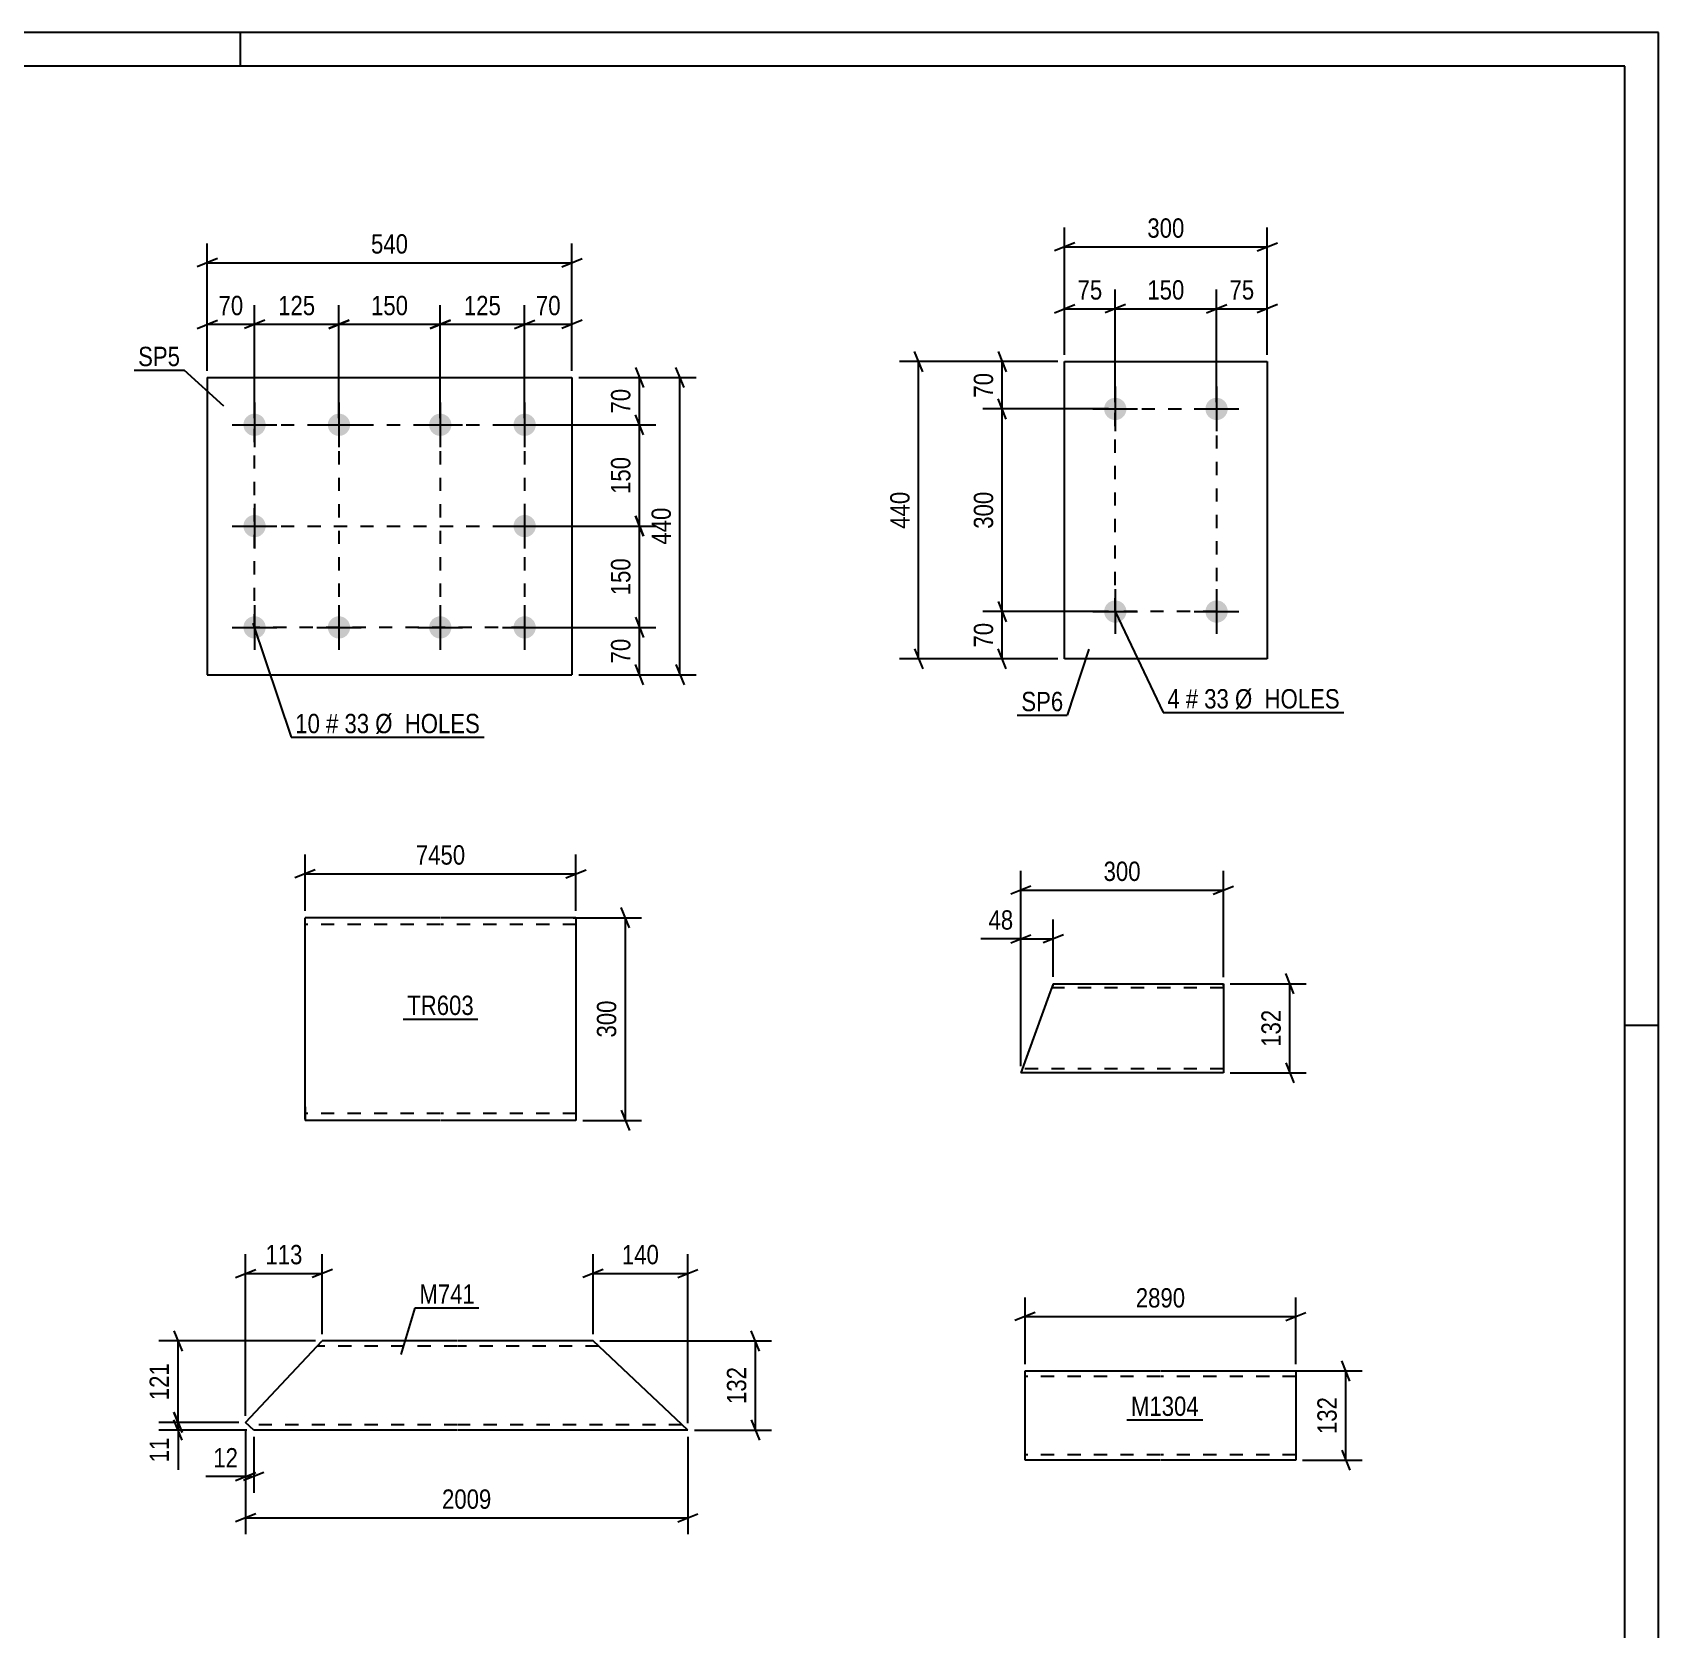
# Model space of a CAD drawing. Header units: millimetres. Extents: x 0 to 841, y 0 to 594.
# Drawn here: x 600.2 to 841, y 357.6 to 594 of the extents above; entities that cross this region are included whole.
import ezdxf

# ---------------------------------------------------------------- set-up
doc = ezdxf.new("R2010")
doc.units = ezdxf.units.MM
doc.linetypes.add('DXK_LINE_DOT2', pattern=[3.9198, 1.9599, -1.9599])
doc.styles.add('Arial Narrow', font='ARIALN.TTF', dxfattribs={"height": 0.2})

# ---------------------------------------------------------------- blocks, each defined once
blk = doc.blocks.new('Unknown-761543086-1133')
at = {"color": 5, "linetype": 'Continuous'}
for p, q in [((841, 594), (0, 594)), ((631, 589), (631, 594)), ((841, 0), (841, 594)), ((836, 589), (5, 589)), ((836, 5), (836, 589)), ((841, 447), (836, 447))]:
    blk.add_line(p, q, dxfattribs=at)
blk = doc.blocks.new('Part-761543086-9451 - 9450')
at = {"color": 2, "linetype": 'Continuous'}
for p, q in [((751.38, 453.17), (750.94, 451.97)), ((751.38, 453.17), (776.58, 453.17)), ((776.58, 453.17), (776.58, 453.08)), ((776.58, 453.08), (776.58, 439.97)), ((750.94, 451.97), (746.58, 439.97)), ((776.58, 439.97), (746.58, 439.97))]:
    blk.add_line(p, q, dxfattribs=at)
at = {"color": 7, "linetype": 'DXK_LINE_DOT2'}
for p, q in [((751.35, 453.08), (751.25, 452.82)), ((751.38, 453.17), (751.35, 453.08)), ((776.58, 452.82), (776.58, 453.17)), ((776.58, 452.57), (751.16, 452.57)), ((776.58, 440.57), (746.79, 440.57))]:
    blk.add_line(p, q, dxfattribs=at)
blk = doc.blocks.new('Part-761543086-8100 - 8099')
at = {"color": 2, "linetype": 'Continuous'}
for p, q in [((631.77, 388.21), (643.12, 400.28)), ((663.12, 400.28), (643.12, 400.28)), ((683.22, 400.28), (663.22, 400.28)), ((697.26, 387.08), (683.22, 400.28)), ((632.98, 387.08), (631.77, 388.21)), ((663.12, 387.08), (632.98, 387.08)), ((697.26, 387.08), (663.22, 387.08))]:
    blk.add_line(p, q, dxfattribs=at)
at = {"color": 7, "linetype": 'DXK_LINE_DOT2'}
for p, q in [((663.12, 399.48), (642.37, 399.48)), ((684.07, 399.48), (663.22, 399.48)), ((663.12, 387.88), (632.13, 387.88)), ((696.41, 387.88), (663.22, 387.88)), ((696.16, 388.11), (696.21, 388.07)), ((696.34, 387.94), (696.41, 387.88))]:
    blk.add_line(p, q, dxfattribs=at)
blk = doc.blocks.new('Part-761543086-8107 - 8106')
at = {"color": 2, "linetype": 'Continuous'}
for p, q in [((747.2, 382.63), (747.2, 395.83)), ((747.2, 395.83), (767.2, 395.83)), ((767.3, 395.83), (787.3, 395.83)), ((787.3, 395.83), (787.3, 382.63)), ((767.2, 382.63), (747.2, 382.63)), ((787.3, 382.63), (767.3, 382.63))]:
    blk.add_line(p, q, dxfattribs=at)
at = {"color": 7, "linetype": 'DXK_LINE_DOT2'}
for p, q in [((767.2, 395.03), (747.2, 395.03)), ((787.3, 395.03), (767.3, 395.03)), ((767.2, 383.43), (747.2, 383.43)), ((787.3, 383.43), (767.3, 383.43)), ((787.3, 383.43), (787.3, 383.49)), ((747.2, 382.63), (747.2, 382.75))]:
    blk.add_line(p, q, dxfattribs=at)
blk = doc.blocks.new('Part-761543086-8155 - 8154')
at = {"color": 2, "linetype": 'Continuous'}
for p, q in [((753.06, 501.27), (753.06, 545.27)), ((753.06, 545.27), (783.06, 545.27)), ((783.06, 545.27), (783.06, 501.27)), ((783.06, 501.27), (753.06, 501.27))]:
    blk.add_line(p, q, dxfattribs=at)
blk = doc.blocks.new('Bolt-761543086-8156 - 8154')
at = {"linetype": 'Continuous'}
for points in [[(760.56, 539.92, -1), (760.56, 536.62, -1)], [(775.56, 539.92, -1), (775.56, 536.62, -1)], [(760.56, 509.92, -1), (760.56, 506.62, -1)], [(775.56, 509.92, -1), (775.56, 506.62, -1)]]:
    blk.add_hatch(color=1, dxfattribs=at).paths.add_polyline_path(points)
at = {"color": 1, "linetype": 'Continuous'}
for p, q in [((760.56, 541.57), (760.56, 534.97)), ((775.56, 541.57), (775.56, 534.97)), ((757.26, 538.27), (763.86, 538.27)), ((772.26, 538.27), (778.86, 538.27)), ((760.56, 511.57), (760.56, 504.97)), ((775.56, 511.57), (775.56, 504.97)), ((757.26, 508.27), (763.86, 508.27)), ((772.26, 508.27), (778.86, 508.27))]:
    blk.add_line(p, q, dxfattribs=at)
blk = doc.blocks.new('Part-761543086-8164 - 8163')
at = {"color": 2, "linetype": 'Continuous'}
for p, q in [((626.1, 542.92), (626.1, 498.92)), ((626.1, 542.92), (680.1, 542.92)), ((680.1, 542.92), (680.1, 498.92)), ((626.1, 498.92), (680.1, 498.92))]:
    blk.add_line(p, q, dxfattribs=at)
blk = doc.blocks.new('Bolt-761543086-8165 - 8163')
at = {"linetype": 'Continuous'}
for points in [[(633.1, 537.57, -1), (633.1, 534.27, -1)], [(645.6, 537.57, -1), (645.6, 534.27, -1)], [(660.6, 537.57, -1), (660.6, 534.27, -1)], [(673.1, 537.57, -1), (673.1, 534.27, -1)], [(633.1, 522.57, -1), (633.1, 519.27, -1)], [(673.1, 522.57, -1), (673.1, 519.27, -1)], [(633.1, 507.57, -1), (633.1, 504.27, -1)], [(645.6, 507.57, -1), (645.6, 504.27, -1)], [(660.6, 507.57, -1), (660.6, 504.27, -1)], [(673.1, 507.57, -1), (673.1, 504.27, -1)]]:
    blk.add_hatch(color=1, dxfattribs=at).paths.add_polyline_path(points)
at = {"color": 1, "linetype": 'Continuous'}
for p, q in [((633.1, 539.22), (633.1, 532.62)), ((645.6, 539.22), (645.6, 532.62)), ((660.6, 539.22), (660.6, 532.62)), ((673.1, 539.22), (673.1, 532.62)), ((629.8, 535.92), (636.4, 535.92)), ((642.3, 535.92), (648.9, 535.92)), ((657.3, 535.92), (663.9, 535.92)), ((669.8, 535.92), (676.4, 535.92)), ((633.1, 524.22), (633.1, 517.62)), ((673.1, 524.22), (673.1, 517.62)), ((629.8, 520.92), (636.4, 520.92)), ((669.8, 520.92), (676.4, 520.92)), ((633.1, 509.22), (633.1, 502.62)), ((645.6, 509.22), (645.6, 502.62)), ((660.6, 509.22), (660.6, 502.62)), ((673.1, 509.22), (673.1, 502.62)), ((629.8, 505.92), (636.4, 505.92)), ((642.3, 505.92), (648.9, 505.92)), ((657.3, 505.92), (663.9, 505.92)), ((669.8, 505.92), (676.4, 505.92))]:
    blk.add_line(p, q, dxfattribs=at)
blk = doc.blocks.new('Part-761543086-8213 - 8212')
at = {"color": 2, "linetype": 'Continuous'}
for p, q in [((660.59, 462.94), (640.59, 462.94)), ((640.59, 434.94), (640.59, 462.94)), ((680.69, 462.94), (660.69, 462.94)), ((680.69, 462.94), (680.69, 432.94)), ((640.59, 434.94), (640.59, 432.94)), ((660.59, 432.94), (640.59, 432.94)), ((680.69, 432.94), (660.69, 432.94))]:
    blk.add_line(p, q, dxfattribs=at)
at = {"color": 7, "linetype": 'DXK_LINE_DOT2'}
for p, q in [((660.59, 461.94), (640.59, 461.94)), ((680.69, 461.94), (660.69, 461.94)), ((640.59, 433.09), (640.59, 434.94)), ((640.59, 433.94), (640.59, 434.02)), ((660.59, 433.94), (640.59, 433.94)), ((680.69, 433.94), (660.69, 433.94)), ((680.69, 433.94), (680.69, 434.02))]:
    blk.add_line(p, q, dxfattribs=at)
blk = doc.blocks.new('Rectangle-761543086-9232 - 8154')
at = {"color": 1, "linetype": 'DXK_LINE_DOT2'}
blk.add_lwpolyline([(760.56, 538.27), (775.56, 538.27), (775.56, 508.27), (760.56, 508.27), (760.56, 538.27)], close=True, dxfattribs=at)
blk = doc.blocks.new('Rectangle-761543086-9197 - 8163')
at = {"color": 1, "linetype": 'DXK_LINE_DOT2'}
blk.add_lwpolyline([(633.1, 535.92), (673.1, 535.92), (673.1, 505.92), (633.1, 505.92), (633.1, 535.92)], close=True, dxfattribs=at)
blk = doc.blocks.new('Line-761543086-9207 - 8163')
at = {"color": 1, "linetype": 'DXK_LINE_DOT2'}
blk.add_line((633.1, 520.92), (673.1, 520.92), dxfattribs=at)
blk = doc.blocks.new('Line-761543086-9214 - 8163')
at = {"color": 1, "linetype": 'DXK_LINE_DOT2'}
blk.add_line((660.6, 535.92), (660.6, 505.92), dxfattribs=at)
blk = doc.blocks.new('Line-761543086-9221 - 8163')
at = {"color": 1, "linetype": 'DXK_LINE_DOT2'}
blk.add_line((645.6, 535.92), (645.6, 505.92), dxfattribs=at)
blk = doc.blocks.new('StraightDimension-761543086-9456 - 9450')
at = {"color": 7, "linetype": 'Continuous'}
for p, q in [((746.58, 440.97), (746.58, 469.88)), ((776.58, 454.13), (776.58, 469.88)), ((748.08, 467.63), (745.08, 466.43)), ((775.08, 466.43), (778.08, 467.63)), ((746.58, 467.03), (776.58, 467.03))]:
    blk.add_line(p, q, dxfattribs=at)
at = {"color": 0}
blk.add_wipeout([(764.92, 467.78), (764.92, 471.98), (758.23, 471.98), (758.23, 467.78)], dxfattribs=at)
at = {"color": 3, "style": 'Arial Narrow'}
blk.add_text('300', height=2.863, dxfattribs=at).set_placement((758.83, 468.38))
blk = doc.blocks.new('StraightDimension-761543086-9470 - 9450')
at = {"color": 7, "linetype": 'Continuous'}
for p, q in [((746.58, 440.97), (746.58, 462.68)), ((751.38, 454.17), (751.38, 462.68)), ((745.08, 459.23), (748.08, 460.43)), ((752.88, 460.43), (749.88, 459.23)), ((746.58, 459.83), (751.38, 459.83))]:
    blk.add_line(p, q, dxfattribs=at)
at = {"color": 0}
blk.add_wipeout([(746.05, 460.58), (746.05, 464.78), (741.19, 464.78), (741.19, 460.58)], dxfattribs=at)
at = {"color": 7, "linetype": 'Continuous'}
blk.add_line((746.58, 459.83), (740.67, 459.83), dxfattribs=at)
blk.add_line((746.58, 459.83), (740.67, 459.83), dxfattribs=at)
at = {"color": 3, "style": 'Arial Narrow'}
blk.add_text('48', height=2.863, dxfattribs=at).set_placement((741.79, 461.18))
blk = doc.blocks.new('StraightDimension-761543086-9488 - 9450')
at = {"color": 7, "linetype": 'Continuous'}
for p, q in [((777.58, 453.17), (788.81, 453.17)), ((787.01, 451.67), (785.81, 454.67)), ((786.41, 439.97), (786.41, 453.17)), ((785.81, 441.47), (787.01, 438.47)), ((777.58, 439.97), (788.81, 439.97))]:
    blk.add_line(p, q, dxfattribs=at)
at = {"color": 0}
blk.add_wipeout([(785.66, 449.91), (781.46, 449.91), (781.46, 443.23), (785.66, 443.23)], dxfattribs=at)
at = {"color": 3, "style": 'Arial Narrow'}
blk.add_text('132', height=2.863, rotation=90.0002, dxfattribs=at).set_placement((785.06, 443.83))
blk = doc.blocks.new('StraightDimension-761543086-8260 - 8099')
at = {"color": 7, "linetype": 'Continuous'}
for p, q in [((683.22, 401.28), (683.22, 413.13)), ((697.26, 388.08), (697.26, 413.13)), ((684.72, 410.88), (681.72, 409.68)), ((683.22, 410.28), (697.26, 410.28)), ((695.76, 409.68), (698.76, 410.88))]:
    blk.add_line(p, q, dxfattribs=at)
at = {"color": 0}
blk.add_wipeout([(693.58, 411.03), (693.58, 415.23), (686.9, 415.23), (686.9, 411.03)], dxfattribs=at)
at = {"color": 3, "style": 'Arial Narrow'}
blk.add_text('140', height=2.863, dxfattribs=at).set_placement((687.5, 411.63))
blk = doc.blocks.new('StraightDimension-761543086-9320 - 8099')
at = {"color": 7, "linetype": 'Continuous'}
for p, q in [((642.12, 400.28), (618.92, 400.28)), ((621.17, 401.78), (622.37, 398.78)), ((621.77, 388.21), (621.77, 400.28)), ((630.77, 388.21), (618.92, 388.21)), ((622.37, 386.71), (621.17, 389.71))]:
    blk.add_line(p, q, dxfattribs=at)
at = {"color": 0}
blk.add_wipeout([(621.02, 397.59), (616.82, 397.59), (616.82, 390.9), (621.02, 390.9)], dxfattribs=at)
at = {"color": 3, "style": 'Arial Narrow'}
blk.add_text('121', height=2.863, rotation=90.0002, dxfattribs=at).set_placement((620.42, 391.5))
blk = doc.blocks.new('StraightDimension-761543086-8268 - 8099')
at = {"color": 7, "linetype": 'Continuous'}
for p, q in [((631.77, 387.21), (631.77, 377.8)), ((632.98, 386.08), (632.98, 377.8)), ((630.27, 379.6), (633.27, 380.8)), ((634.48, 380.8), (631.48, 379.6)), ((631.77, 380.2), (632.98, 380.2))]:
    blk.add_line(p, q, dxfattribs=at)
at = {"color": 0}
blk.add_wipeout([(631.25, 380.95), (631.25, 385.15), (626.39, 385.15), (626.39, 380.95)], dxfattribs=at)
at = {"color": 7, "linetype": 'Continuous'}
blk.add_line((631.77, 380.2), (625.87, 380.2), dxfattribs=at)
blk.add_line((631.77, 380.2), (625.87, 380.2), dxfattribs=at)
at = {"color": 3, "style": 'Arial Narrow'}
blk.add_text('12', height=2.863, dxfattribs=at).set_placement((626.99, 381.55))
blk = doc.blocks.new('StraightDimension-761543086-8280 - 8099')
at = {"color": 7, "linetype": 'Continuous'}
for p, q in [((684.22, 400.28), (709.66, 400.28)), ((707.86, 398.78), (706.66, 401.78)), ((707.26, 387.08), (707.26, 400.28)), ((706.66, 388.58), (707.86, 385.58)), ((698.26, 387.08), (709.66, 387.08))]:
    blk.add_line(p, q, dxfattribs=at)
at = {"color": 0}
blk.add_wipeout([(706.51, 397.02), (702.31, 397.02), (702.31, 390.34), (706.51, 390.34)], dxfattribs=at)
at = {"color": 3, "style": 'Arial Narrow'}
blk.add_text('132', height=2.863, rotation=90.0002, dxfattribs=at).set_placement((705.91, 390.94))
blk = doc.blocks.new('StraightDimension-761543086-8264 - 8099')
at = {"color": 7, "linetype": 'Continuous'}
for p, q in [((631.77, 389.21), (631.77, 413.13)), ((643.12, 401.28), (643.12, 413.13)), ((630.27, 409.68), (633.27, 410.88)), ((631.77, 410.28), (643.12, 410.28)), ((644.62, 410.88), (641.62, 409.68))]:
    blk.add_line(p, q, dxfattribs=at)
at = {"color": 0}
blk.add_wipeout([(640.79, 411.03), (640.79, 415.23), (634.11, 415.23), (634.11, 411.03)], dxfattribs=at)
at = {"color": 3, "style": 'Arial Narrow'}
blk.add_text('113', height=2.863, dxfattribs=at).set_placement((634.71, 411.63))
blk = doc.blocks.new('StraightDimension-761543086-8286 - 8099')
at = {"color": 7, "linetype": 'Continuous'}
for p, q in [((631.77, 387.21), (631.77, 371.68)), ((697.26, 386.08), (697.26, 371.68)), ((633.27, 374.68), (630.27, 373.48)), ((631.77, 374.08), (697.26, 374.08)), ((695.76, 373.48), (698.76, 374.68))]:
    blk.add_line(p, q, dxfattribs=at)
at = {"color": 0}
blk.add_wipeout([(668.77, 374.83), (668.77, 379.03), (660.26, 379.03), (660.26, 374.83)], dxfattribs=at)
at = {"color": 3, "style": 'Arial Narrow'}
blk.add_text('2009', height=2.863, dxfattribs=at).set_placement((660.86, 375.43))
blk = doc.blocks.new('StraightDimension-761543086-9321 - 8099')
at = {"color": 7, "linetype": 'Continuous'}
for p, q in [((630.77, 388.21), (618.92, 388.21)), ((621.17, 389.71), (622.37, 386.71)), ((622.37, 385.58), (621.17, 388.58)), ((621.77, 387.08), (621.77, 388.21)), ((631.98, 387.08), (618.92, 387.08))]:
    blk.add_line(p, q, dxfattribs=at)
at = {"color": 0}
blk.add_wipeout([(621.02, 386.55), (616.82, 386.55), (616.82, 381.7), (621.02, 381.7)], dxfattribs=at)
at = {"color": 7, "linetype": 'Continuous'}
blk.add_line((621.77, 387.08), (621.77, 381.17), dxfattribs=at)
blk.add_line((621.77, 387.08), (621.77, 381.17), dxfattribs=at)
at = {"color": 3, "style": 'Arial Narrow'}
blk.add_text('11', height=2.863, rotation=90.0002, dxfattribs=at).set_placement((620.42, 382.3))
blk = doc.blocks.new('StraightDimension-761543086-8290 - 8106')
at = {"color": 7, "linetype": 'Continuous'}
for p, q in [((747.2, 396.83), (747.2, 406.73)), ((787.3, 396.83), (787.3, 406.73)), ((748.7, 404.48), (745.7, 403.28)), ((747.2, 403.88), (787.3, 403.88)), ((785.8, 403.28), (788.8, 404.48))]:
    blk.add_line(p, q, dxfattribs=at)
at = {"color": 0}
blk.add_wipeout([(771.51, 404.63), (771.51, 408.83), (763, 408.83), (763, 404.63)], dxfattribs=at)
at = {"color": 3, "style": 'Arial Narrow'}
blk.add_text('2890', height=2.863, dxfattribs=at).set_placement((763.6, 405.23))
blk = doc.blocks.new('StraightDimension-761543086-9368 - 8106')
at = {"color": 7, "linetype": 'Continuous'}
for p, q in [((795.3, 394.33), (794.1, 397.33)), ((786.85, 395.83), (797.1, 395.83)), ((794.7, 382.63), (794.7, 395.83)), ((794.1, 384.13), (795.3, 381.13)), ((788.3, 382.63), (797.1, 382.63))]:
    blk.add_line(p, q, dxfattribs=at)
at = {"color": 0}
blk.add_wipeout([(793.95, 392.57), (789.75, 392.57), (789.75, 385.89), (793.95, 385.89)], dxfattribs=at)
at = {"color": 3, "style": 'Arial Narrow'}
blk.add_text('132', height=2.863, rotation=90.0002, dxfattribs=at).set_placement((793.35, 386.49))
blk = doc.blocks.new('StraightDimension-761543086-8354 - 8154')
at = {"color": 7, "linetype": 'Continuous'}
for p, q in [((743.22, 546.77), (744.42, 543.77)), ((752.06, 545.27), (740.97, 545.27)), ((743.82, 538.27), (743.82, 545.27)), ((744.42, 536.77), (743.22, 539.77)), ((759.56, 538.27), (740.97, 538.27))]:
    blk.add_line(p, q, dxfattribs=at)
at = {"color": 0}
blk.add_wipeout([(743.07, 544.2), (738.87, 544.2), (738.87, 539.34), (743.07, 539.34)], dxfattribs=at)
at = {"color": 3, "style": 'Arial Narrow'}
blk.add_text('70', height=2.863, rotation=90.0002, dxfattribs=at).set_placement((742.47, 539.94))
blk = doc.blocks.new('StraightDimension-761543086-8356 - 8154')
at = {"color": 7, "linetype": 'Continuous'}
for p, q in [((759.56, 508.27), (740.97, 508.27)), ((743.22, 509.77), (744.42, 506.77)), ((743.82, 501.27), (743.82, 508.27)), ((752.06, 501.27), (740.97, 501.27)), ((744.42, 499.77), (743.22, 502.77))]:
    blk.add_line(p, q, dxfattribs=at)
at = {"color": 0}
blk.add_wipeout([(743.07, 507.2), (738.87, 507.2), (738.87, 502.34), (743.07, 502.34)], dxfattribs=at)
at = {"color": 3, "style": 'Arial Narrow'}
blk.add_text('70', height=2.863, rotation=90.0002, dxfattribs=at).set_placement((742.47, 502.94))
blk = doc.blocks.new('StraightDimension-761543086-8355 - 8154')
at = {"color": 7, "linetype": 'Continuous'}
for p, q in [((744.42, 536.77), (743.22, 539.77)), ((759.56, 538.27), (740.97, 538.27)), ((743.82, 508.27), (743.82, 538.27)), ((759.56, 508.27), (740.97, 508.27)), ((743.22, 509.77), (744.42, 506.77))]:
    blk.add_line(p, q, dxfattribs=at)
at = {"color": 0}
blk.add_wipeout([(743.07, 526.61), (738.87, 526.61), (738.87, 519.93), (743.07, 519.93)], dxfattribs=at)
at = {"color": 3, "style": 'Arial Narrow'}
blk.add_text('300', height=2.863, rotation=90.0002, dxfattribs=at).set_placement((742.47, 520.53))
blk = doc.blocks.new('StraightDimension-761543086-8366 - 8154')
at = {"color": 7, "linetype": 'Continuous'}
for p, q in [((732.04, 543.77), (730.84, 546.77)), ((752.06, 545.27), (728.59, 545.27)), ((731.44, 501.27), (731.44, 545.27)), ((752.06, 501.27), (728.59, 501.27)), ((730.84, 502.77), (732.04, 499.77))]:
    blk.add_line(p, q, dxfattribs=at)
at = {"color": 0}
blk.add_wipeout([(730.69, 526.61), (726.49, 526.61), (726.49, 519.93), (730.69, 519.93)], dxfattribs=at)
at = {"color": 3, "style": 'Arial Narrow'}
blk.add_text('440', height=2.863, rotation=90.0002, dxfattribs=at).set_placement((730.09, 520.53))
blk = doc.blocks.new('StraightDimension-761543086-8370 - 8154')
at = {"color": 7, "linetype": 'Continuous'}
for p, q in [((775.56, 539.27), (775.56, 555.96)), ((783.06, 546.27), (783.06, 555.96)), ((774.06, 552.51), (777.06, 553.71)), ((775.56, 553.11), (783.06, 553.11)), ((784.56, 553.71), (781.56, 552.51))]:
    blk.add_line(p, q, dxfattribs=at)
at = {"color": 0}
blk.add_wipeout([(781.74, 553.86), (781.74, 558.06), (776.88, 558.06), (776.88, 553.86)], dxfattribs=at)
at = {"color": 3, "style": 'Arial Narrow'}
blk.add_text('75', height=2.863, dxfattribs=at).set_placement((777.48, 554.46))
blk = doc.blocks.new('StraightDimension-761543086-8371 - 8154')
at = {"color": 7, "linetype": 'Continuous'}
for p, q in [((760.56, 539.27), (760.56, 555.96)), ((775.56, 539.27), (775.56, 555.96)), ((762.06, 553.71), (759.06, 552.51)), ((760.56, 553.11), (775.56, 553.11)), ((774.06, 552.51), (777.06, 553.71))]:
    blk.add_line(p, q, dxfattribs=at)
at = {"color": 0}
blk.add_wipeout([(771.4, 553.86), (771.4, 558.06), (764.71, 558.06), (764.71, 553.86)], dxfattribs=at)
at = {"color": 3, "style": 'Arial Narrow'}
blk.add_text('150', height=2.863, dxfattribs=at).set_placement((765.31, 554.46))
blk = doc.blocks.new('StraightDimension-761543086-8372 - 8154')
at = {"color": 7, "linetype": 'Continuous'}
for p, q in [((753.06, 546.27), (753.06, 555.96)), ((760.56, 539.27), (760.56, 555.96)), ((751.56, 552.51), (754.56, 553.71)), ((753.06, 553.11), (760.56, 553.11)), ((762.06, 553.71), (759.06, 552.51))]:
    blk.add_line(p, q, dxfattribs=at)
at = {"color": 0}
blk.add_wipeout([(759.24, 553.86), (759.24, 558.06), (754.38, 558.06), (754.38, 553.86)], dxfattribs=at)
at = {"color": 3, "style": 'Arial Narrow'}
blk.add_text('75', height=2.863, dxfattribs=at).set_placement((754.98, 554.46))
blk = doc.blocks.new('StraightDimension-761543086-8382 - 8154')
at = {"color": 7, "linetype": 'Continuous'}
for p, q in [((753.06, 546.27), (753.06, 565.12)), ((783.06, 546.27), (783.06, 565.12)), ((754.56, 562.87), (751.56, 561.67)), ((753.06, 562.27), (783.06, 562.27)), ((781.56, 561.67), (784.56, 562.87))]:
    blk.add_line(p, q, dxfattribs=at)
at = {"color": 0}
blk.add_wipeout([(771.4, 563.02), (771.4, 567.22), (764.71, 567.22), (764.71, 563.02)], dxfattribs=at)
at = {"color": 3, "style": 'Arial Narrow'}
blk.add_text('300', height=2.863, dxfattribs=at).set_placement((765.31, 563.62))
blk = doc.blocks.new('StraightDimension-761543086-8386 - 8163')
at = {"color": 7, "linetype": 'Continuous'}
for p, q in [((689.5, 544.42), (690.7, 541.42)), ((681.1, 542.92), (692.5, 542.92)), ((690.1, 535.92), (690.1, 542.92)), ((690.7, 534.42), (689.5, 537.42)), ((674.1, 535.92), (692.5, 535.92))]:
    blk.add_line(p, q, dxfattribs=at)
at = {"color": 0}
blk.add_wipeout([(689.35, 541.85), (685.15, 541.85), (685.15, 536.99), (689.35, 536.99)], dxfattribs=at)
at = {"color": 3, "style": 'Arial Narrow'}
blk.add_text('70', height=2.863, rotation=90.0002, dxfattribs=at).set_placement((688.75, 537.59))
blk = doc.blocks.new('StraightDimension-761543086-8389 - 8163')
at = {"color": 7, "linetype": 'Continuous'}
for p, q in [((674.1, 505.92), (692.5, 505.92)), ((689.5, 507.42), (690.7, 504.42)), ((690.1, 498.92), (690.1, 505.92)), ((681.1, 498.92), (692.5, 498.92)), ((690.7, 497.42), (689.5, 500.42))]:
    blk.add_line(p, q, dxfattribs=at)
at = {"color": 0}
blk.add_wipeout([(689.35, 504.85), (685.15, 504.85), (685.15, 499.99), (689.35, 499.99)], dxfattribs=at)
at = {"color": 3, "style": 'Arial Narrow'}
blk.add_text('70', height=2.863, rotation=90.0002, dxfattribs=at).set_placement((688.75, 500.59))
blk = doc.blocks.new('StraightDimension-761543086-8402 - 8163')
at = {"color": 7, "linetype": 'Continuous'}
for p, q in [((696.7, 541.42), (695.5, 544.42)), ((681.1, 542.92), (698.5, 542.92)), ((696.1, 498.92), (696.1, 542.92)), ((681.1, 498.92), (698.5, 498.92)), ((695.5, 500.42), (696.7, 497.42))]:
    blk.add_line(p, q, dxfattribs=at)
at = {"color": 0}
blk.add_wipeout([(695.35, 524.26), (691.15, 524.26), (691.15, 517.58), (695.35, 517.58)], dxfattribs=at)
at = {"color": 3, "style": 'Arial Narrow'}
blk.add_text('440', height=2.863, rotation=90.0002, dxfattribs=at).set_placement((694.75, 518.18))
blk = doc.blocks.new('StraightDimension-761543086-8406 - 8163')
at = {"color": 7, "linetype": 'Continuous'}
for p, q in [((671.6, 550.2), (674.6, 551.4)), ((673.1, 536.92), (673.1, 553.65)), ((681.6, 551.4), (678.6, 550.2)), ((680.1, 543.92), (680.1, 553.65)), ((673.1, 550.8), (680.1, 550.8))]:
    blk.add_line(p, q, dxfattribs=at)
at = {"color": 0}
blk.add_wipeout([(679.03, 551.55), (679.03, 555.75), (674.17, 555.75), (674.17, 551.55)], dxfattribs=at)
at = {"color": 3, "style": 'Arial Narrow'}
blk.add_text('70', height=2.863, dxfattribs=at).set_placement((674.77, 552.15))
blk = doc.blocks.new('StraightDimension-761543086-10505 - 8163')
at = {"color": 7, "linetype": 'Continuous'}
for p, q in [((647.1, 551.4), (644.1, 550.2)), ((645.6, 536.92), (645.6, 553.65)), ((659.1, 550.2), (662.1, 551.4)), ((660.6, 536.92), (660.6, 553.65)), ((645.6, 550.8), (660.6, 550.8))]:
    blk.add_line(p, q, dxfattribs=at)
at = {"color": 0}
blk.add_wipeout([(656.44, 551.55), (656.44, 555.75), (649.75, 555.75), (649.75, 551.55)], dxfattribs=at)
at = {"color": 3, "style": 'Arial Narrow'}
blk.add_text('150', height=2.863, dxfattribs=at).set_placement((650.35, 552.15))
blk = doc.blocks.new('StraightDimension-761543086-8410 - 8163')
at = {"color": 7, "linetype": 'Continuous'}
for p, q in [((624.6, 550.2), (627.6, 551.4)), ((626.1, 543.92), (626.1, 553.65)), ((634.6, 551.4), (631.6, 550.2)), ((633.1, 536.92), (633.1, 553.65)), ((626.1, 550.8), (633.1, 550.8))]:
    blk.add_line(p, q, dxfattribs=at)
at = {"color": 0}
blk.add_wipeout([(632.03, 551.55), (632.03, 555.75), (627.17, 555.75), (627.17, 551.55)], dxfattribs=at)
at = {"color": 3, "style": 'Arial Narrow'}
blk.add_text('70', height=2.863, dxfattribs=at).set_placement((627.77, 552.15))
blk = doc.blocks.new('StraightDimension-761543086-8426 - 8163')
at = {"color": 7, "linetype": 'Continuous'}
for p, q in [((626.1, 543.92), (626.1, 562.77)), ((680.1, 543.92), (680.1, 562.77)), ((627.6, 560.52), (624.6, 559.32)), ((626.1, 559.92), (680.1, 559.92)), ((678.6, 559.32), (681.6, 560.52))]:
    blk.add_line(p, q, dxfattribs=at)
at = {"color": 0}
blk.add_wipeout([(656.44, 560.67), (656.44, 564.87), (649.75, 564.87), (649.75, 560.67)], dxfattribs=at)
at = {"color": 3, "style": 'Arial Narrow'}
blk.add_text('540', height=2.863, dxfattribs=at).set_placement((650.35, 561.27))
blk = doc.blocks.new('StraightDimension-761543086-10481 - 8163')
at = {"color": 7, "linetype": 'Continuous'}
for p, q in [((674.1, 520.92), (692.5, 520.92)), ((690.7, 519.42), (689.5, 522.42)), ((690.1, 505.92), (690.1, 520.92)), ((674.1, 505.92), (692.5, 505.92)), ((689.5, 507.42), (690.7, 504.42))]:
    blk.add_line(p, q, dxfattribs=at)
at = {"color": 0}
blk.add_wipeout([(689.35, 516.76), (685.15, 516.76), (685.15, 510.08), (689.35, 510.08)], dxfattribs=at)
at = {"color": 3, "style": 'Arial Narrow'}
blk.add_text('150', height=2.863, rotation=90.0002, dxfattribs=at).set_placement((688.75, 510.68))
blk = doc.blocks.new('StraightDimension-761543086-10483 - 8163')
at = {"color": 7, "linetype": 'Continuous'}
for p, q in [((690.7, 534.42), (689.5, 537.42)), ((674.1, 535.92), (692.5, 535.92)), ((690.1, 520.92), (690.1, 535.92)), ((674.1, 520.92), (692.5, 520.92)), ((689.5, 522.42), (690.7, 519.42))]:
    blk.add_line(p, q, dxfattribs=at)
at = {"color": 0}
blk.add_wipeout([(689.35, 531.76), (685.15, 531.76), (685.15, 525.08), (689.35, 525.08)], dxfattribs=at)
at = {"color": 3, "style": 'Arial Narrow'}
blk.add_text('150', height=2.863, rotation=90.0002, dxfattribs=at).set_placement((688.75, 525.68))
blk = doc.blocks.new('StraightDimension-761543086-10503 - 8163')
at = {"color": 7, "linetype": 'Continuous'}
for p, q in [((634.6, 551.4), (631.6, 550.2)), ((633.1, 536.92), (633.1, 553.65)), ((644.1, 550.2), (647.1, 551.4)), ((645.6, 536.92), (645.6, 553.65)), ((633.1, 550.8), (645.6, 550.8))]:
    blk.add_line(p, q, dxfattribs=at)
at = {"color": 0}
blk.add_wipeout([(642.69, 551.55), (642.69, 555.75), (636, 555.75), (636, 551.55)], dxfattribs=at)
at = {"color": 3, "style": 'Arial Narrow'}
blk.add_text('125', height=2.863, dxfattribs=at).set_placement((636.6, 552.15))
blk = doc.blocks.new('StraightDimension-761543086-10507 - 8163')
at = {"color": 7, "linetype": 'Continuous'}
for p, q in [((662.1, 551.4), (659.1, 550.2)), ((660.6, 536.92), (660.6, 553.65)), ((671.6, 550.2), (674.6, 551.4)), ((673.1, 536.92), (673.1, 553.65)), ((660.6, 550.8), (673.1, 550.8))]:
    blk.add_line(p, q, dxfattribs=at)
at = {"color": 0}
blk.add_wipeout([(670.19, 551.55), (670.19, 555.75), (663.5, 555.75), (663.5, 551.55)], dxfattribs=at)
at = {"color": 3, "style": 'Arial Narrow'}
blk.add_text('125', height=2.863, dxfattribs=at).set_placement((664.1, 552.15))
blk = doc.blocks.new('StraightDimension-761543086-8446 - 8212')
at = {"color": 7, "linetype": 'Continuous'}
for p, q in [((640.59, 463.94), (640.59, 472.3)), ((680.69, 463.94), (680.69, 472.3)), ((642.09, 470.05), (639.09, 468.85)), ((679.19, 468.85), (682.19, 470.05)), ((640.59, 469.45), (680.69, 469.45))]:
    blk.add_line(p, q, dxfattribs=at)
at = {"color": 0}
blk.add_wipeout([(664.9, 470.2), (664.9, 474.4), (656.39, 474.4), (656.39, 470.2)], dxfattribs=at)
at = {"color": 3, "style": 'Arial Narrow'}
blk.add_text('7450', height=2.863, dxfattribs=at).set_placement((656.99, 470.8))
blk = doc.blocks.new('StraightDimension-761543086-9275 - 8212')
at = {"color": 7, "linetype": 'Continuous'}
for p, q in [((680.26, 462.94), (690.41, 462.94)), ((688.61, 461.44), (687.41, 464.44)), ((688.01, 432.94), (688.01, 462.94)), ((687.41, 434.44), (688.61, 431.44)), ((681.69, 432.94), (690.41, 432.94))]:
    blk.add_line(p, q, dxfattribs=at)
at = {"color": 0}
blk.add_wipeout([(687.26, 451.28), (683.06, 451.28), (683.06, 444.6), (687.26, 444.6)], dxfattribs=at)
at = {"color": 3, "style": 'Arial Narrow'}
blk.add_text('300', height=2.863, rotation=90.0002, dxfattribs=at).set_placement((686.66, 445.2))
blk = doc.blocks.new('Mark-761543086-8452 - 8099')
at = {"color": 0}
blk.add_wipeout([(665.73, 405.78), (665.73, 408.78), (657.51, 408.78), (657.51, 405.78)], dxfattribs=at)
blk.add_wipeout([(665.73, 405.78), (665.73, 408.78), (657.51, 408.78), (657.51, 405.78)], dxfattribs=at)
at = {"color": 30, "linetype": 'Continuous'}
for p, q in [((654.81, 398.25), (656.91, 405.18)), ((656.91, 405.18), (666.33, 405.18))]:
    blk.add_line(p, q, dxfattribs=at)
at = {"color": 3, "style": 'Arial Narrow'}
blk.add_text('M741', height=2.863, dxfattribs=at).set_placement((657.51, 405.78))
blk = doc.blocks.new('Mark-761543086-8455 - 8106')
at = {"color": 0}
blk.add_wipeout([(772.93, 389.18), (772.93, 392.18), (762.88, 392.18), (762.88, 389.18)], dxfattribs=at)
blk.add_wipeout([(772.93, 389.18), (772.93, 392.18), (762.88, 392.18), (762.88, 389.18)], dxfattribs=at)
at = {"color": 30, "linetype": 'Continuous'}
blk.add_line((762.28, 388.58), (773.53, 388.58), dxfattribs=at)
at = {"color": 3, "style": 'Arial Narrow'}
blk.add_text('M1304', height=2.863, dxfattribs=at).set_placement((762.88, 389.18))
blk = doc.blocks.new('Mark-761543086-8474 - 8154')
at = {"color": 0}
blk.add_wipeout([(770.1, 493.92), (770.1, 496.92), (768.27, 496.92), (768.27, 493.92)], dxfattribs=at)
blk.add_wipeout([(770.1, 493.92), (770.1, 496.92), (768.27, 496.92), (768.27, 493.92)], dxfattribs=at)
at = {"color": 7, "linetype": 'Continuous'}
blk.add_line((760.56, 508.27), (767.67, 493.32), dxfattribs=at)
at = {"color": 0}
blk.add_wipeout([(772.83, 493.92), (772.83, 496.92), (771, 496.92), (771, 493.92)], dxfattribs=at)
blk.add_wipeout([(772.83, 493.92), (772.83, 496.92), (771, 496.92), (771, 493.92)], dxfattribs=at)
at = {"color": 3, "style": 'Arial Narrow'}
blk.add_text('4', height=2.86, dxfattribs=at).set_placement((768.27, 493.92))
at = {"color": 0}
blk.add_wipeout([(777.39, 493.92), (777.39, 496.92), (773.73, 496.92), (773.73, 493.92)], dxfattribs=at)
blk.add_wipeout([(777.39, 493.92), (777.39, 496.92), (773.73, 496.92), (773.73, 493.92)], dxfattribs=at)
at = {"color": 3, "style": 'Arial Narrow'}
blk.add_text('#', height=2.86, dxfattribs=at).set_placement((771, 493.92))
at = {"color": 0}
blk.add_wipeout([(793.81, 493.92), (793.81, 496.92), (778.29, 496.92), (778.29, 493.92)], dxfattribs=at)
blk.add_wipeout([(793.81, 493.92), (793.81, 496.92), (778.29, 496.92), (778.29, 493.92)], dxfattribs=at)
at = {"color": 7, "linetype": 'Continuous'}
blk.add_line((767.67, 493.32), (794.41, 493.32), dxfattribs=at)
at = {"color": 3, "style": 'Arial Narrow'}
for s, p in [('33', (773.73, 493.92)), ('Ø  HOLES', (778.29, 493.92))]:
    blk.add_text(s, height=2.863, dxfattribs=at).set_placement(p)
blk = doc.blocks.new('Mark-761543086-8471 - 8154')
at = {"color": 0}
blk.add_wipeout([(752.86, 493.52), (752.86, 496.52), (746.65, 496.52), (746.65, 493.52)], dxfattribs=at)
blk.add_wipeout([(752.86, 493.52), (752.86, 496.52), (746.65, 496.52), (746.65, 493.52)], dxfattribs=at)
at = {"color": 30, "linetype": 'Continuous'}
for p in [(756.62, 502.68), (746.05, 492.92)]:
    blk.add_line(p, (753.46, 492.92), dxfattribs=at)
at = {"color": 3, "style": 'Arial Narrow'}
blk.add_text('SP6', height=2.863, dxfattribs=at).set_placement((746.65, 493.52))
blk = doc.blocks.new('Mark-761543086-8475 - 8163')
at = {"color": 0}
blk.add_wipeout([(622.07, 544.61), (622.07, 547.61), (615.86, 547.61), (615.86, 544.61)], dxfattribs=at)
blk.add_wipeout([(622.07, 544.61), (622.07, 547.61), (615.86, 547.61), (615.86, 544.61)], dxfattribs=at)
at = {"color": 30, "linetype": 'Continuous'}
for p in [(615.26, 544.01), (628.53, 538.66)]:
    blk.add_line(p, (622.67, 544.01), dxfattribs=at)
at = {"color": 3, "style": 'Arial Narrow'}
blk.add_text('SP5', height=2.863, dxfattribs=at).set_placement((615.86, 544.61))
blk = doc.blocks.new('Mark-761543086-8478 - 8163')
at = {"color": 0}
blk.add_wipeout([(642.79, 490.26), (642.79, 493.26), (639.13, 493.26), (639.13, 490.26)], dxfattribs=at)
blk.add_wipeout([(642.79, 490.26), (642.79, 493.26), (639.13, 493.26), (639.13, 490.26)], dxfattribs=at)
at = {"color": 7, "linetype": 'Continuous'}
blk.add_line((632.84, 506.53), (638.53, 489.66), dxfattribs=at)
at = {"color": 0}
blk.add_wipeout([(645.52, 490.26), (645.52, 493.26), (643.69, 493.26), (643.69, 490.26)], dxfattribs=at)
blk.add_wipeout([(645.52, 490.26), (645.52, 493.26), (643.69, 493.26), (643.69, 490.26)], dxfattribs=at)
at = {"color": 3, "style": 'Arial Narrow'}
blk.add_text('10', height=2.863, dxfattribs=at).set_placement((639.13, 490.26))
at = {"color": 0}
blk.add_wipeout([(650.07, 490.26), (650.07, 493.26), (646.42, 493.26), (646.42, 490.26)], dxfattribs=at)
blk.add_wipeout([(650.07, 490.26), (650.07, 493.26), (646.42, 493.26), (646.42, 490.26)], dxfattribs=at)
at = {"color": 3, "style": 'Arial Narrow'}
blk.add_text('#', height=2.86, dxfattribs=at).set_placement((643.69, 490.26))
at = {"color": 0}
blk.add_wipeout([(666.5, 490.26), (666.5, 493.26), (650.97, 493.26), (650.97, 490.26)], dxfattribs=at)
blk.add_wipeout([(666.5, 490.26), (666.5, 493.26), (650.97, 493.26), (650.97, 490.26)], dxfattribs=at)
at = {"color": 7, "linetype": 'Continuous'}
blk.add_line((638.53, 489.66), (667.1, 489.66), dxfattribs=at)
at = {"color": 3, "style": 'Arial Narrow'}
for s, p in [('33', (646.42, 490.26)), ('Ø  HOLES', (650.97, 490.26))]:
    blk.add_text(s, height=2.863, dxfattribs=at).set_placement(p)
blk = doc.blocks.new('Mark-761543086-8479 - 8212')
at = {"color": 0}
blk.add_wipeout([(665.58, 448.54), (665.58, 451.54), (655.71, 451.54), (655.71, 448.54)], dxfattribs=at)
blk.add_wipeout([(665.58, 448.54), (665.58, 451.54), (655.71, 451.54), (655.71, 448.54)], dxfattribs=at)
at = {"color": 30, "linetype": 'Continuous'}
blk.add_line((655.11, 447.94), (666.18, 447.94), dxfattribs=at)
at = {"color": 3, "style": 'Arial Narrow'}
blk.add_text('TR603', height=2.863, dxfattribs=at).set_placement((655.71, 448.54))

msp = doc.modelspace()

# ---------------------------------------------------------------- block references
for name in ['Unknown-761543086-1133', 'Part-761543086-8155 - 8154', 'Part-761543086-8164 - 8163', 'Bolt-761543086-8156 - 8154', 'Bolt-761543086-8165 - 8163', 'Rectangle-761543086-9232 - 8154', 'Rectangle-761543086-9197 - 8163', 'Line-761543086-9221 - 8163', 'Line-761543086-9214 - 8163', 'Line-761543086-9207 - 8163', 'Part-761543086-8213 - 8212', 'Part-761543086-9451 - 9450', 'Part-761543086-8100 - 8099', 'Part-761543086-8107 - 8106']:
    msp.add_blockref(name, (0, 0))

# ---------------------------------------------------------------- next in the draw order: block references
for name in ['StraightDimension-761543086-8370 - 8154', 'StraightDimension-761543086-8410 - 8163', 'StraightDimension-761543086-10505 - 8163', 'StraightDimension-761543086-8354 - 8154', 'StraightDimension-761543086-8386 - 8163', 'StraightDimension-761543086-8356 - 8154', 'Mark-761543086-8478 - 8163', 'StraightDimension-761543086-8389 - 8163', 'StraightDimension-761543086-8446 - 8212', 'StraightDimension-761543086-9456 - 9450', 'Mark-761543086-8479 - 8212', 'StraightDimension-761543086-8260 - 8099', 'Mark-761543086-8452 - 8099', 'StraightDimension-761543086-8290 - 8106', 'StraightDimension-761543086-9320 - 8099', 'Mark-761543086-8455 - 8106']:
    msp.add_blockref(name, (0, 0))

# ---------------------------------------------------------------- next in the draw order: block references
for name in ['StraightDimension-761543086-8402 - 8163', 'StraightDimension-761543086-8355 - 8154', 'StraightDimension-761543086-9470 - 9450', 'StraightDimension-761543086-9275 - 8212', 'StraightDimension-761543086-9488 - 9450', 'StraightDimension-761543086-8264 - 8099', 'StraightDimension-761543086-8280 - 8099', 'StraightDimension-761543086-9368 - 8106', 'StraightDimension-761543086-8268 - 8099']:
    msp.add_blockref(name, (0, 0))

# ---------------------------------------------------------------- next in the draw order: block references
for name in ['StraightDimension-761543086-8371 - 8154', 'StraightDimension-761543086-8406 - 8163', 'StraightDimension-761543086-8366 - 8154', 'StraightDimension-761543086-10481 - 8163', 'Mark-761543086-8474 - 8154', 'StraightDimension-761543086-8286 - 8099']:
    msp.add_blockref(name, (0, 0))

# ---------------------------------------------------------------- next in the draw order: block references
for name in ['StraightDimension-761543086-8426 - 8163', 'StraightDimension-761543086-8372 - 8154', 'StraightDimension-761543086-10483 - 8163', 'Mark-761543086-8471 - 8154', 'StraightDimension-761543086-9321 - 8099']:
    msp.add_blockref(name, (0, 0))

# ---------------------------------------------------------------- next in the draw order: block references
for name in ['StraightDimension-761543086-8382 - 8154', 'StraightDimension-761543086-10503 - 8163', 'StraightDimension-761543086-10507 - 8163', 'Mark-761543086-8475 - 8163']:
    msp.add_blockref(name, (0, 0))

doc.saveas('drawing.dxf')
